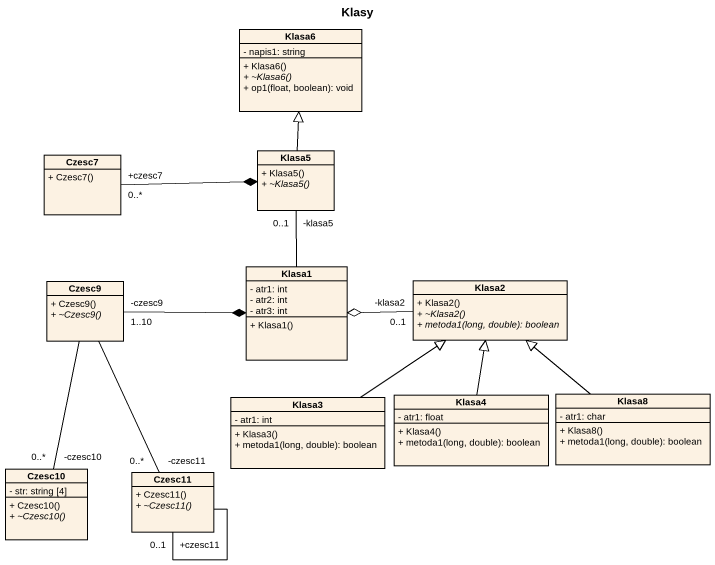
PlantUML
@startuml
title Klasy
hide circle
hide empty members
skinparam classAttributeIconSize 0
class Klasa6 {
  - napis1: string
  + Klasa6()
  {abstract} + ~Klasa6()
  + op1(float, boolean): void
}
class Klasa5 {
  + Klasa5()
  {abstract} + ~Klasa5()
}
class Czesc7 {
  + Czesc7()
}
class Klasa1 {
  - atr1: int
  - atr2: int
  - atr3: int
  + Klasa1()
}
class Czesc9 {
  + Czesc9()
  {abstract} + ~Czesc9()
}
class Klasa2 {
  + Klasa2()
  {abstract} + ~Klasa2()
  {abstract} + metoda1(long, double): boolean
}
class Klasa3 {
  - atr1: int
  + Klasa3()
  + metoda1(long, double): boolean
}
class Klasa4 {
  - atr1: float
  + Klasa4()
  + metoda1(long, double): boolean
}
class Klasa8 {
  - atr1: char
  + Klasa8()
  + metoda1(long, double): boolean
}
class Czesc10 {
  - str: string [4]
  + Czesc10()
  {abstract} + ~Czesc10()
}
class Czesc11 {
  + Czesc11()
  {abstract} + ~Czesc11()
}
Klasa5 -up-|> Klasa6
Klasa5 "-klasa5\n0..1" -- Klasa1
Czesc7 "+czesc7\n0..*" -right-* Klasa5
Czesc9 "-czesc9\n1..10" -right-* Klasa1
Klasa2 "-klasa2\n0..1" -left-o Klasa1
Klasa3 -up-|> Klasa2
Klasa4 -up-|> Klasa2
Klasa8 -up-|> Klasa2
Czesc10 "-czesc10\n0..*" -up- Czesc9
Czesc11 "-czesc11\n0..*" -up- Czesc9
Czesc11 "+czesc11\n0..1" -- Czesc11
@enduml
